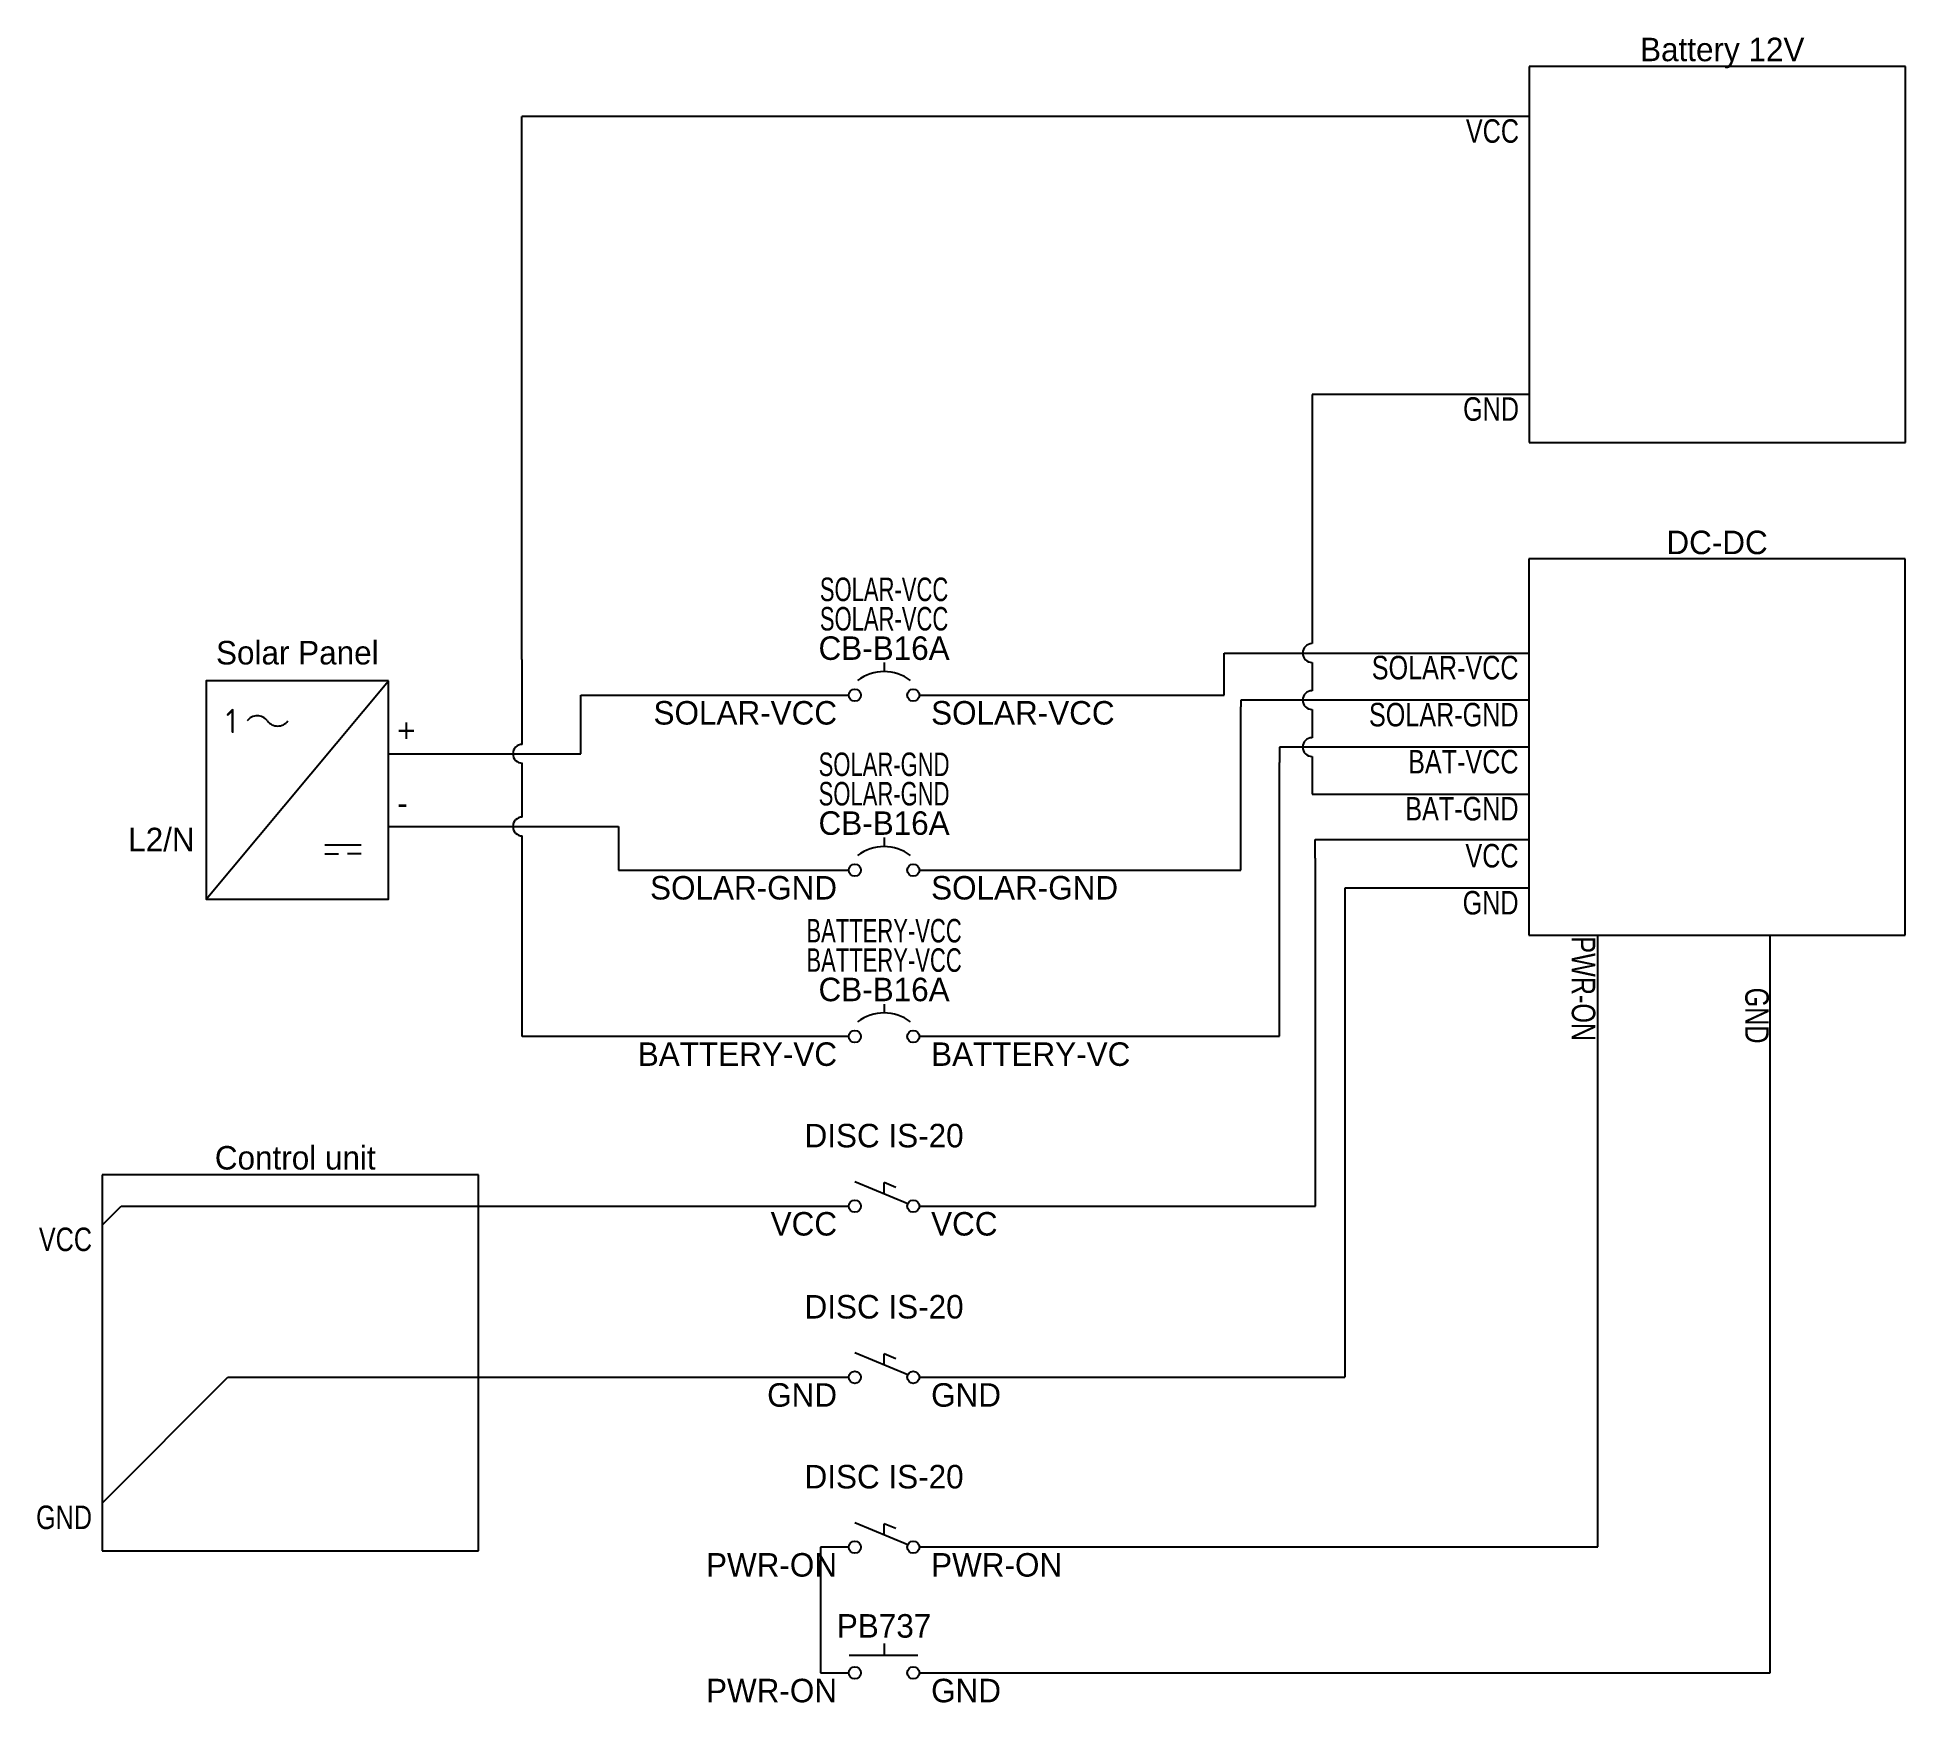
# Model space of a CAD drawing. Header units: millimetres. Extents: x 2110.03 to 2119.96, y 800.54 to 809.4.
import ezdxf
from ezdxf.enums import TextEntityAlignment as Align

# ---------------------------------------------------------------- set-up
doc = ezdxf.new("R2010")
doc.units = ezdxf.units.MM
for name, color, linetype in [('DESC', 7, 'Continuous'), ('SYMS', 7, 'Continuous'), ('TAGS', 7, 'Continuous'), ('TERMS', 7, 'Continuous'), ('WIRES', 7, 'Continuous')]:
    doc.layers.add(name, color=color, linetype=linetype)
doc.styles.add('WD', font='txt')
doc.styles.add('WD_IEC', font='isocp2.shx', dxfattribs={"width": 0.9, "height": 4})

# ---------------------------------------------------------------- blocks, each defined once
blk = doc.blocks.new('HCB1')
blk.add_line((0, 0.1727), (0, 0.1265))
for centre in [(-0.1553, 0), (0.1553, 0)]:
    blk.add_circle(centre, 0.0322)
blk.add_arc((0, -0.1094), 0.2344, 53.1301, 126.8699)
at = {"style": 'WD', "width": 0.7}
for tag, p in [('INST', (0, 0.8258)), ('LOC', (0, 0.6562)), ('DESC1', (0, 0.5)), ('DESC2', (0, 0.3438)), ('RATING1', (0, -0.1875)), ('XREF', (0, -0.3438))]:
    blk.add_attdef(tag, text='', height=0.125, dxfattribs=at).set_placement(p, align=Align.CENTER)
at = {"style": 'WD'}
blk.add_attdef('TAG1', text='', height=0.125, dxfattribs=at).set_placement((0, 0.1875), align=Align.CENTER)
for tag, p in [('X2LINK', (0, 0.2188)), ('X8LINK', (0, 0))]:
    blk.add_attdef(tag, p, '', height=0.01, dxfattribs=at)
for tag, p, height, flags in [('CONTACT', (0.2047, 0.1326), 0.01, 9), ('FAMILY', (0.2047, 0.1523), 0.01, 9), ('X4TERM01', (-0.1875, 0), 0.0125, 1), ('X1TERM02', (0.1875, 0), 0.0125, 1)]:
    blk.add_attdef(tag, p, '', height=height, dxfattribs=dict(at, flags=flags))
at = {"linetype": 'Continuous', "style": 'WD', "flags": 9}
for tag, p in [('CAT', (0.2297, 0.1082)), ('ASSYCODE', (0.2188, 0.0625)), ('MFG', (0.2278, 0.0887))]:
    blk.add_attdef(tag, text='', height=0.01, dxfattribs=at).set_placement(p, align=Align.CENTER)
at = {"linetype": 'Continuous', "style": 'WD', "flags": 8}
blk.add_attdef('TERM01', text='', height=0.125, dxfattribs=at).set_placement((-0.25, -0.0314), align=Align.TOP_RIGHT)
blk.add_attdef('TERM02', text='', height=0.125, dxfattribs=at).set_placement((0.25, -0.0314), align=Align.TOP_LEFT)
blk = doc.blocks.new('HPB11')
for p, q in [((0, 0.1562), (0, 0.0938)), ((-0.1849, 0.0938), (0.1801, 0.0938))]:
    blk.add_line(p, q)
for centre in [(-0.1553, 0), (0.1553, 0)]:
    blk.add_circle(centre, 0.0322)
at = {"style": 'WD', "width": 0.7}
for tag, p in [('INST', (0, 0.8258)), ('LOC', (0, 0.6562)), ('DESC1', (0, 0.5)), ('DESC2', (0, 0.3438)), ('XREF', (0, -0.2188))]:
    blk.add_attdef(tag, text='', height=0.125, dxfattribs=at).set_placement(p, align=Align.CENTER)
at = {"style": 'WD'}
blk.add_attdef('TAG1', text='', height=0.125, dxfattribs=at).set_placement((0, 0.1875), align=Align.CENTER)
for tag, p in [('X2LINK', (0, 0.2188)), ('X8LINK', (0, 0))]:
    blk.add_attdef(tag, p, '', height=0.01, dxfattribs=at)
for tag, p, height, flags in [('CONTACT', (0.2047, 0.1357), 0.01, 1), ('FAMILY', (0.2047, 0.1523), 0.01, 9), ('X4TERM01', (-0.1875, 0), 0.0125, 1), ('X1TERM02', (0.1875, 0), 0.0125, 1)]:
    blk.add_attdef(tag, p, '', height=height, dxfattribs=dict(at, flags=flags))
at = {"linetype": 'Continuous', "style": 'WD', "flags": 9}
for tag, p in [('CAT', (0.2297, 0.1082)), ('ASSYCODE', (0.23, 0.0714)), ('MFG', (0.2278, 0.0887))]:
    blk.add_attdef(tag, text='', height=0.01, dxfattribs=at).set_placement(p, align=Align.CENTER)
at = {"linetype": 'Continuous', "style": 'WD', "flags": 8}
blk.add_attdef('TERM01', text='', height=0.125, dxfattribs=at).set_placement((-0.25, -0.0314), align=Align.TOP_RIGHT)
blk.add_attdef('TERM02', text='', height=0.125, dxfattribs=at).set_placement((0.25, -0.0314), align=Align.TOP_LEFT)
blk = doc.blocks.new('HDS11')
for p, q in [((0.1257, 0.0127), (-0.1559, 0.1301)), ((0, 0.0651), (0, 0.125)), ((0.0625, 0.099), (0, 0.125))]:
    blk.add_line(p, q)
for centre in [(-0.1553, 0), (0.1553, 0)]:
    blk.add_circle(centre, 0.0322)
at = {"style": 'WD', "width": 0.7}
for tag, p in [('INST', (0, 0.625)), ('LOC', (0, 0.4688)), ('RATING1', (0, 0.1562)), ('XREF', (0, -0.2363)), ('DESC1', (0, -0.4062)), ('DESC2', (0, -0.5625))]:
    blk.add_attdef(tag, text='', height=0.125, dxfattribs=at).set_placement(p, align=Align.CENTER)
at = {"style": 'WD'}
blk.add_attdef('TAG1', text='', height=0.125, dxfattribs=at).set_placement((0, 0.3125), align=Align.CENTER)
for tag, p in [('X2LINK', (0, 0.4375)), ('X8LINK', (0, -0.0156))]:
    blk.add_attdef(tag, p, '', height=0.01, dxfattribs=at)
for tag, p, height, flags in [('FAMILY', (0.2062, 0.1306), 0.01, 9), ('X4TERM01', (-0.1875, 0), 0.0125, 1), ('X1TERM02', (0.1875, 0), 0.0125, 1), ('CONTACT', (0.2062, 0.0401), 0.01, 9)]:
    blk.add_attdef(tag, p, '', height=height, dxfattribs=dict(at, flags=flags))
at = {"linetype": 'Continuous', "style": 'WD', "flags": 9}
for tag, p in [('CAT', (0.2297, 0.1082)), ('ASSYCODE', (0.2188, 0.0625)), ('MFG', (0.2278, 0.0887))]:
    blk.add_attdef(tag, text='', height=0.01, dxfattribs=at).set_placement(p, align=Align.CENTER)
at = {"linetype": 'Continuous', "style": 'WD', "flags": 8}
blk.add_attdef('TERM01', text='', height=0.125, dxfattribs=at).set_placement((-0.25, -0.0314), align=Align.TOP_RIGHT)
blk.add_attdef('TERM02', text='', height=0.125, dxfattribs=at).set_placement((0.25, -0.0314), align=Align.TOP_LEFT)
blk = doc.blocks.new('DC-DC')
for p, q in [((7.3618, 7.519), (7.3618, 5.519)), ((9.3618, 7.519), (7.3618, 7.519)), ((9.3618, 5.519), (9.3618, 7.519)), ((7.3618, 5.519), (9.3618, 5.519))]:
    blk.add_line(p, q)
at = {"style": 'WD'}
blk.add_attdef('TAG1', text='', height=0.125, dxfattribs=at).set_placement((8.3618, 7.719), align=Align.CENTER)
at = {"style": 'WD', "width": 0.8}
for tag, p in [('TERM06', (7.3068, 7.004)), ('TERM05', (7.3068, 6.754)), ('TERM04', (7.3068, 6.504)), ('TERM03', (7.3068, 6.254)), ('TERM02', (7.3068, 6.004)), ('TERM01', (7.3068, 5.754))]:
    blk.add_attdef(tag, text='', height=0.125, dxfattribs=at).set_placement(p, align=Align.TOP_RIGHT)
at = {"style": 'WD', "flags": 1}
for tag, p in [('X4TERM06', (7.3618, 7.019)), ('X4TERM05', (7.3618, 6.769)), ('X4TERM04', (7.3618, 6.519)), ('X4TERM03', (7.3618, 6.269)), ('X4TERM02', (7.3618, 6.019)), ('X4TERM01', (7.3618, 5.769)), ('X8TERM07', (7.7278, 5.5156)), ('X8TERM08', (8.6441, 5.5156))]:
    blk.add_attdef(tag, p, '', height=0.005, dxfattribs=at)
at = {"style": 'WD', "width": 0.8}
for tag, p in [('TERM07', (7.7146, 4.9558)), ('TERM08', (8.6364, 4.9429))]:
    blk.add_attdef(tag, text='', height=0.125, rotation=270, dxfattribs=at).set_placement(p, align=Align.TOP_RIGHT)
blk = doc.blocks.new('HPW1Battery')
for p, q in [((1.2802, -0.7331), (1.2802, -2.7331)), ((3.2802, -0.7331), (1.2802, -0.7331)), ((3.2802, -2.7331), (3.2802, -0.7331)), ((1.2802, -2.7331), (3.2802, -2.7331))]:
    blk.add_line(p, q)
at = {"style": 'WD'}
blk.add_attdef('TAG1', text='', height=0.125, dxfattribs=at).set_placement((2.3173, -0.7258), align=Align.CENTER)
at = {"style": 'WD', "width": 0.8}
for tag, p in [('TERM02', (1.2255, -1.0142)), ('TERM01', (1.2255, -2.492))]:
    blk.add_attdef(tag, text='', height=0.125, dxfattribs=at).set_placement(p, align=Align.TOP_RIGHT)
at = {"style": 'WD', "flags": 1}
for tag, p in [('X4TERM02', (1.2805, -0.9992)), ('X4TERM01', (1.2805, -2.477))]:
    blk.add_attdef(tag, p, '', height=0.005, dxfattribs=at)
blk = doc.blocks.new('HPW1_1PH')
for p, q in [((0, -0.9674), (0.9674, 0.1935)), ((0.6293, -0.6769), (0.823, -0.6769)), ((0.6293, -0.7253), (0.702, -0.7253)), ((0.823, -0.7253), (0.7504, -0.7253))]:
    blk.add_line(p, q)
blk.add_lwpolyline([(0.9674, 0.1935), (0, 0.1935), (0, -0.9674), (0.9674, -0.9674)], close=True)
for centre, start, end in [((0.2709, -0.0598), 36.8699, 143.1301), ((0.3793, 0.0214), 216.8699, 323.1301)]:
    blk.add_arc(centre, 0.0677, start, end)
at = {"style": 'WD_IEC'}
blk.add_text('1', height=0.13, dxfattribs=at).set_placement((0.1625, -0.0192), align=Align.MIDDLE_RIGHT)
at = {"style": 'WD', "width": 0.7}
for tag, p in [('INST', (0.4837, 0.6562)), ('LOC', (0.4837, 0.4688)), ('RATING1', (0.4837, -1.1875)), ('DESC1', (0.4837, -1.375)), ('DESC2', (0.4837, -1.5625)), ('DESC3', (0.4837, -1.75))]:
    blk.add_attdef(tag, text='', height=0.125, dxfattribs=at).set_placement(p, align=Align.CENTER)
at = {"style": 'WD'}
blk.add_attdef('TAG1', text='', height=0.125, dxfattribs=at).set_placement((0.4837, 0.2812), align=Align.CENTER)
at = {"style": 'WD', "flags": 8}
for tag, p in [('TERM01', (-0.0619, 0.0619)), ('TERM02', (-0.0619, -0.3248)), ('TERM03', (-0.0619, -0.712))]:
    blk.add_attdef(tag, text='', height=0.125, dxfattribs=at).set_placement(p, align=Align.RIGHT)
at = {"style": 'WD', "flags": 9}
for tag, p in [('ASSYCODE', (0.4837, 0.1136)), ('FAMILY', (0.4837, 0.0895)), ('MFG', (0.4837, 0.1598)), ('CAT', (0.4837, 0.1378))]:
    blk.add_attdef(tag, text='', height=0.0155, dxfattribs=at).set_placement(p, align=Align.CENTER)
at = {"style": 'WD'}
for tag, p, height, flags in [('X4TERM01', (0, 0), 0.0193, 1), ('TERM04', (1.0142, -0.1316), 0.125, 8), ('X1TERM04', (0.9674, -0.1935), 0.0193, 1), ('X4TERM02', (0, -0.3867), 0.0193, 1), ('TERM05', (1.0142, -0.5185), 0.125, 8), ('X1TERM05', (0.9674, -0.5804), 0.0193, 1), ('X4TERM03', (0, -0.7739), 0.0193, 1)]:
    blk.add_attdef(tag, p, '', height=height, dxfattribs=dict(at, flags=flags))

msp = doc.modelspace()

# ---------------------------------------------------------------- linework, layer by layer
at = {"layer": 'WIRES'}
for p, q in [((2117.9603, 808.9784), (2112.6052, 808.9784)), ((2112.6052, 806.0918), (2112.6052, 808.9784)), ((2117.9603, 807.5005), (2116.8056, 807.5005)), ((2116.8056, 807.5005), (2116.8056, 806.1754)), ((2112.608, 805.64), (2112.608, 806.0918)), ((2116.3381, 805.9016), (2116.3381, 806.1254)), ((2116.3381, 806.1254), (2117.9579, 806.1254)), ((2116.8056, 806.0754), (2116.8056, 805.9254)), ((2112.9197, 805.59), (2112.9197, 805.9016)), ((2112.9197, 805.9016), (2114.3433, 805.9016)), ((2114.7183, 805.9016), (2116.3381, 805.9016)), ((2117.9579, 805.8754), (2116.426, 805.8754)), ((2116.426, 805.8754), (2116.426, 805.8393)), ((2116.426, 804.9714), (2116.426, 805.8393)), ((2116.8056, 805.8254), (2116.8056, 805.6754)), ((2111.8961, 805.59), (2112.9197, 805.59)), ((2117.9579, 805.6254), (2116.6321, 805.6254)), ((2116.6321, 805.6254), (2116.6321, 805.5434)), ((2116.8056, 805.5754), (2116.8056, 805.3754)), ((2112.608, 805.2531), (2112.608, 805.54)), ((2116.6321, 804.0881), (2116.6321, 805.5434)), ((2116.8056, 805.3754), (2117.9579, 805.3754)), ((2111.8961, 805.2031), (2113.1197, 805.2031)), ((2113.1197, 805.2031), (2113.1197, 804.9714)), ((2112.608, 804.4448), (2112.608, 805.1531)), ((2116.8227, 805.0353), (2116.8227, 805.1333)), ((2116.8227, 805.1333), (2117.9579, 805.1333)), ((2113.1197, 804.9714), (2114.3433, 804.9714)), ((2114.7183, 804.9714), (2116.426, 804.9714)), ((2116.8239, 803.1848), (2116.8239, 805.0353)), ((2117.9579, 804.8754), (2116.9793, 804.8754)), ((2116.9793, 804.8754), (2116.9793, 802.2748)), ((2118.3239, 801.3733), (2118.3239, 804.6221)), ((2119.2402, 800.7031), (2119.2402, 804.6221)), ((2112.6078, 804.0868), (2112.6078, 804.4448)), ((2114.3433, 804.0868), (2112.6078, 804.0868)), ((2114.7183, 804.0881), (2116.6321, 804.0881)), ((2110.3762, 803.0857), (2110.4754, 803.1848)), ((2110.4754, 803.1848), (2114.3433, 803.1848)), ((2114.7183, 803.1848), (2116.8239, 803.1848)), ((2110.3762, 801.6078), (2111.0431, 802.2748)), ((2111.0431, 802.2748), (2114.3433, 802.2748)), ((2114.7183, 802.2748), (2116.9793, 802.2748)), ((2114.3433, 801.3714), (2114.1933, 801.3714)), ((2114.1933, 801.3714), (2114.1933, 800.7031)), ((2114.7183, 801.3733), (2118.3239, 801.3733)), ((2114.1933, 800.7031), (2114.3433, 800.7031)), ((2114.7183, 800.7031), (2119.2402, 800.7031))]:
    msp.add_line(p, q, dxfattribs=at)
for centre in [(2116.8056, 806.1254), (2116.8056, 805.8754), (2116.8056, 805.6254), (2112.608, 805.59), (2112.608, 805.2031)]:
    msp.add_arc(centre, 0.05, 90, 270, dxfattribs=at)

# ---------------------------------------------------------------- block references
at = {"layer": 'SYMS'}
ref = msp.add_blockref('HPW1Battery', (2116.6798, 809.9776), dxfattribs=at)
ref.add_attrib('TAG1', 'Battery 12V', dxfattribs={"layer": 'TAGS', "height": 0.125, "style": 'WD'}).set_placement((2118.9855, 809.2721), align=Align.CENTER)
ref.add_attrib('TERM01', 'GND', dxfattribs={"layer": 'TERMS', "height": 0.125, "style": 'WD', "width": 0.8}).set_placement((2117.9053, 807.4855), align=Align.TOP_RIGHT)
ref.add_attrib('TERM02', 'VCC', dxfattribs={"layer": 'TERMS', "height": 0.125, "style": 'WD', "width": 0.8}).set_placement((2117.9053, 808.9634), align=Align.TOP_RIGHT)
ref = msp.add_blockref('DC-DC', (2110.5961, 799.1065), dxfattribs=at)
ref.add_attrib('TAG1', 'DC-DC', dxfattribs={"layer": 'TAGS', "height": 0.125, "style": 'WD'}).set_placement((2118.9579, 806.6512), align=Align.CENTER)
ref.add_attrib('TERM01', 'GND', dxfattribs={"layer": 'TERMS', "height": 0.125, "style": 'WD', "width": 0.8}).set_placement((2117.9029, 804.8604), align=Align.TOP_RIGHT)
ref.add_attrib('TERM02', 'VCC', dxfattribs={"layer": 'TERMS', "height": 0.125, "style": 'WD', "width": 0.8}).set_placement((2117.9029, 805.1104), align=Align.TOP_RIGHT)
ref.add_attrib('TERM03', 'BAT-GND', dxfattribs={"layer": 'TERMS', "height": 0.125, "style": 'WD', "width": 0.8}).set_placement((2117.9029, 805.3604), align=Align.TOP_RIGHT)
ref.add_attrib('TERM04', 'BAT-VCC', dxfattribs={"layer": 'TERMS', "height": 0.125, "style": 'WD', "width": 0.8}).set_placement((2117.9029, 805.6104), align=Align.TOP_RIGHT)
ref.add_attrib('TERM05', 'SOLAR-GND', dxfattribs={"layer": 'TERMS', "height": 0.125, "style": 'WD', "width": 0.8}).set_placement((2117.9029, 805.8604), align=Align.TOP_RIGHT)
ref.add_attrib('TERM06', 'SOLAR-VCC', dxfattribs={"layer": 'TERMS', "height": 0.125, "style": 'WD', "width": 0.8}).set_placement((2117.9029, 806.1104), align=Align.TOP_RIGHT)
ref.add_attrib('TERM07', 'PWR-ON', dxfattribs={"layer": 'TERMS', "height": 0.125, "rotation": 270, "style": 'WD', "width": 0.8}).set_placement((2118.3107, 804.0623), align=Align.TOP_RIGHT)
ref.add_attrib('TERM08', 'GND', dxfattribs={"layer": 'TERMS', "height": 0.125, "rotation": 270, "style": 'WD', "width": 0.8}).set_placement((2119.2326, 804.0494), align=Align.TOP_RIGHT)
ref = msp.add_blockref('HCB1', (2114.5308, 805.9016), dxfattribs=at)
ref.add_attrib('TERM02', 'SOLAR-VCC', dxfattribs={"layer": 'TERMS', "linetype": 'Continuous', "height": 0.125, "style": 'WD', "flags": 8}).set_placement((2114.7808, 805.8702), align=Align.TOP_LEFT)
ref.add_attrib('TERM01', 'SOLAR-VCC', dxfattribs={"layer": 'TERMS', "linetype": 'Continuous', "height": 0.125, "style": 'WD', "flags": 8}).set_placement((2114.2808, 805.8702), align=Align.TOP_RIGHT)
ref.add_attrib('DESC2', 'SOLAR-VCC', dxfattribs={"layer": 'DESC', "height": 0.125, "style": 'WD', "width": 0.7}).set_placement((2114.5308, 806.2453), align=Align.CENTER)
ref.add_attrib('DESC1', 'SOLAR-VCC', dxfattribs={"layer": 'DESC', "height": 0.125, "style": 'WD', "width": 0.7}).set_placement((2114.5308, 806.4016), align=Align.CENTER)
ref.add_attrib('TAG1', 'CB-B16A', dxfattribs={"layer": 'TAGS', "height": 0.125, "style": 'WD'}).set_placement((2114.5308, 806.0891), align=Align.CENTER)
ref = msp.add_blockref('HPW1_1PH', (2110.9287, 805.7835), dxfattribs=at)
ref.add_attrib('TERM03', 'L2/N', dxfattribs={"layer": 'TERMS', "height": 0.125, "style": 'WD', "flags": 8}).set_placement((2110.8668, 805.0715), align=Align.RIGHT)
ref.add_attrib('TERM04', '+', (2111.943, 805.652), dxfattribs={"layer": 'TERMS', "height": 0.125, "style": 'WD', "flags": 8})
ref.add_attrib('TERM05', '-', (2111.943, 805.265), dxfattribs={"layer": 'TERMS', "height": 0.125, "style": 'WD', "flags": 8})
ref.add_attrib('TAG1', 'Solar Panel', dxfattribs={"layer": 'TAGS', "height": 0.125, "style": 'WD'}).set_placement((2111.4124, 806.0648), align=Align.CENTER)
ref = msp.add_blockref('HCB1', (2114.5308, 804.9714), dxfattribs=at)
ref.add_attrib('TERM02', 'SOLAR-GND', dxfattribs={"layer": 'TERMS', "linetype": 'Continuous', "height": 0.125, "style": 'WD', "flags": 8}).set_placement((2114.7808, 804.94), align=Align.TOP_LEFT)
ref.add_attrib('TERM01', 'SOLAR-GND', dxfattribs={"layer": 'TERMS', "linetype": 'Continuous', "height": 0.125, "style": 'WD', "flags": 8}).set_placement((2114.2808, 804.94), align=Align.TOP_RIGHT)
ref.add_attrib('DESC2', 'SOLAR-GND', dxfattribs={"layer": 'DESC', "height": 0.125, "style": 'WD', "width": 0.7}).set_placement((2114.5308, 805.3151), align=Align.CENTER)
ref.add_attrib('DESC1', 'SOLAR-GND', dxfattribs={"layer": 'DESC', "height": 0.125, "style": 'WD', "width": 0.7}).set_placement((2114.5308, 805.4714), align=Align.CENTER)
ref.add_attrib('TAG1', 'CB-B16A', dxfattribs={"layer": 'TAGS', "height": 0.125, "style": 'WD'}).set_placement((2114.5308, 805.1589), align=Align.CENTER)
ref = msp.add_blockref('HCB1', (2114.5308, 804.0868), dxfattribs=at)
ref.add_attrib('TERM02', 'BATTERY-VC', dxfattribs={"layer": 'TERMS', "linetype": 'Continuous', "height": 0.125, "style": 'WD', "flags": 8}).set_placement((2114.7808, 804.0555), align=Align.TOP_LEFT)
ref.add_attrib('TERM01', 'BATTERY-VC', dxfattribs={"layer": 'TERMS', "linetype": 'Continuous', "height": 0.125, "style": 'WD', "flags": 8}).set_placement((2114.2808, 804.0555), align=Align.TOP_RIGHT)
ref.add_attrib('DESC2', 'BATTERY-VCC', dxfattribs={"layer": 'DESC', "height": 0.125, "style": 'WD', "width": 0.7}).set_placement((2114.5308, 804.4306), align=Align.CENTER)
ref.add_attrib('DESC1', 'BATTERY-VCC', dxfattribs={"layer": 'DESC', "height": 0.125, "style": 'WD', "width": 0.7}).set_placement((2114.5308, 804.5868), align=Align.CENTER)
ref.add_attrib('TAG1', 'CB-B16A', dxfattribs={"layer": 'TAGS', "height": 0.125, "style": 'WD'}).set_placement((2114.5308, 804.2743), align=Align.CENTER)
ref = msp.add_blockref('HDS11', (2114.5308, 803.1848), dxfattribs=at)
ref.add_attrib('TERM02', 'VCC', dxfattribs={"layer": 'TERMS', "linetype": 'Continuous', "height": 0.125, "style": 'WD', "flags": 8}).set_placement((2114.7808, 803.1534), align=Align.TOP_LEFT)
ref.add_attrib('TERM01', 'VCC', dxfattribs={"layer": 'TERMS', "linetype": 'Continuous', "height": 0.125, "style": 'WD', "flags": 8}).set_placement((2114.2808, 803.1534), align=Align.TOP_RIGHT)
ref.add_attrib('TAG1', 'DISC IS-20', dxfattribs={"layer": 'TAGS', "height": 0.125, "style": 'WD'}).set_placement((2114.5308, 803.4973), align=Align.CENTER)
ref = msp.add_blockref('HPW1Battery', (2109.0957, 804.0849), dxfattribs=at)
ref.add_attrib('TAG1', 'Control unit', dxfattribs={"layer": 'TAGS', "height": 0.125, "style": 'WD'}).set_placement((2111.4014, 803.3794), align=Align.CENTER)
ref.add_attrib('TERM01', 'GND', dxfattribs={"layer": 'TERMS', "height": 0.125, "style": 'WD', "width": 0.8}).set_placement((2110.3212, 801.5928), align=Align.TOP_RIGHT)
ref.add_attrib('TERM02', 'VCC', dxfattribs={"layer": 'TERMS', "height": 0.125, "style": 'WD', "width": 0.8}).set_placement((2110.3212, 803.0707), align=Align.TOP_RIGHT)
ref = msp.add_blockref('HDS11', (2114.5308, 802.2748), dxfattribs=at)
ref.add_attrib('TERM02', 'GND', dxfattribs={"layer": 'TERMS', "linetype": 'Continuous', "height": 0.125, "style": 'WD', "flags": 8}).set_placement((2114.7808, 802.2434), align=Align.TOP_LEFT)
ref.add_attrib('TERM01', 'GND', dxfattribs={"layer": 'TERMS', "linetype": 'Continuous', "height": 0.125, "style": 'WD', "flags": 8}).set_placement((2114.2808, 802.2434), align=Align.TOP_RIGHT)
ref.add_attrib('TAG1', 'DISC IS-20', dxfattribs={"layer": 'TAGS', "height": 0.125, "style": 'WD'}).set_placement((2114.5308, 802.5873), align=Align.CENTER)
ref = msp.add_blockref('HDS11', (2114.5308, 801.3714), dxfattribs=at)
ref.add_attrib('TERM02', 'PWR-ON', dxfattribs={"layer": 'TERMS', "linetype": 'Continuous', "height": 0.125, "style": 'WD', "flags": 8}).set_placement((2114.7808, 801.3401), align=Align.TOP_LEFT)
ref.add_attrib('TERM01', 'PWR-ON', dxfattribs={"layer": 'TERMS', "linetype": 'Continuous', "height": 0.125, "style": 'WD', "flags": 8}).set_placement((2114.2808, 801.3401), align=Align.TOP_RIGHT)
ref.add_attrib('TAG1', 'DISC IS-20', dxfattribs={"layer": 'TAGS', "height": 0.125, "style": 'WD'}).set_placement((2114.5308, 801.6839), align=Align.CENTER)
ref = msp.add_blockref('HPB11', (2114.5308, 800.7031), dxfattribs=at)
ref.add_attrib('TERM01', 'PWR-ON', dxfattribs={"layer": 'TERMS', "linetype": 'Continuous', "height": 0.125, "style": 'WD', "flags": 8}).set_placement((2114.2808, 800.6718), align=Align.TOP_RIGHT)
ref.add_attrib('TERM02', 'GND', dxfattribs={"layer": 'TERMS', "linetype": 'Continuous', "height": 0.125, "style": 'WD', "flags": 8}).set_placement((2114.7808, 800.6718), align=Align.TOP_LEFT)
ref.add_attrib('TAG1', 'PB737', dxfattribs={"layer": 'TAGS', "height": 0.125, "style": 'WD'}).set_placement((2114.5308, 800.8906), align=Align.CENTER)

doc.saveas('drawing.dxf')
